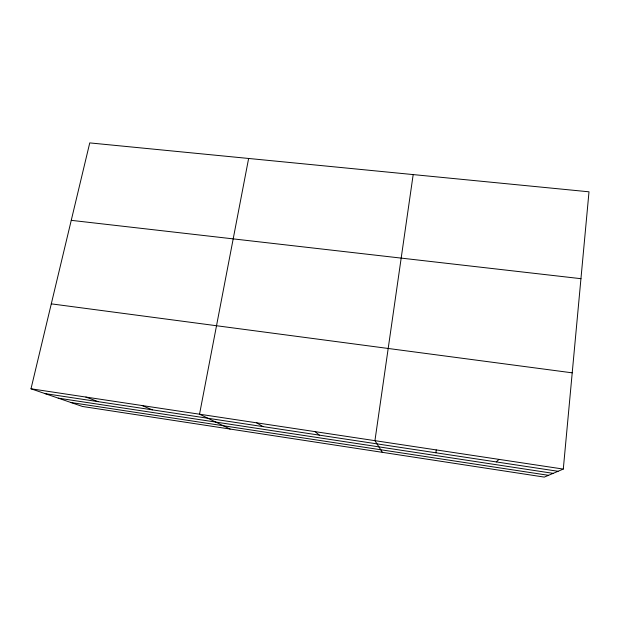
<?xml version="1.0" encoding="UTF-8"?>
<svg xmlns="http://www.w3.org/2000/svg" width="620" height="620" viewBox="0 0 620 620"><rect width="100%" height="100%" fill="white"/><g stroke="black" fill="none" stroke-linecap="round" stroke-linejoin="round"><path stroke-width="0.93" d="M435.945 452.794L436.216 449.911M563.293 469.077L589 191.805L89.753 142.902L31 388.787L82.445 406.472L544.314 477.098L563.293 469.077L31 388.787M413.183 174.584L374.937 440.665L382.385 452.337M248.628 158.464L199.531 414.207L230.113 429.055M496.295 461.931L498.984 459.381M71.254 220.34L580.948 278.682M51.297 303.854L572.214 372.837M45.004 393.599L558.07 471.285M58.218 398.141L553.179 473.354M70.92 402.512L548.514 475.323M85.878 397.064L98.092 401.636M142.042 405.534L152.373 409.859M256.649 422.825L262.988 426.607M315.099 431.636L319.339 435.139"/></g></svg>
